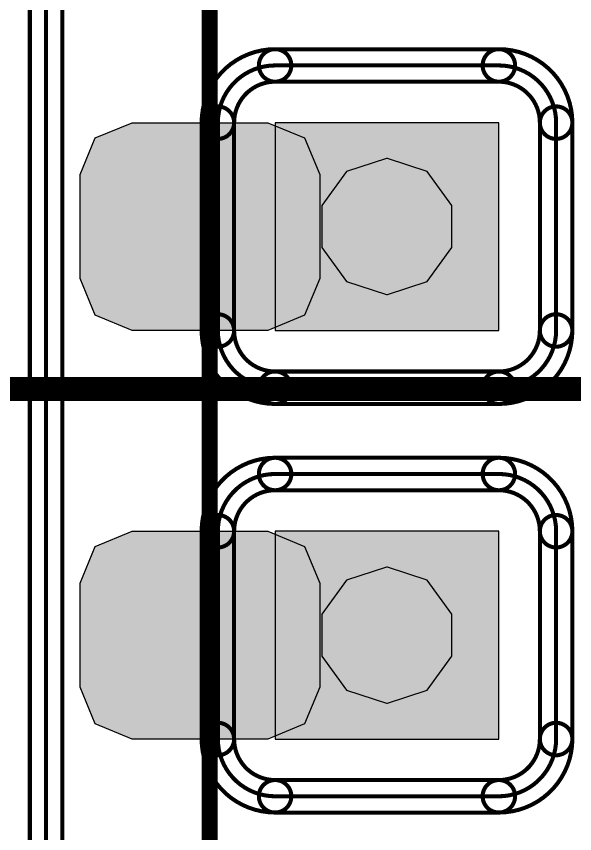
# Model space of a CAD drawing. Header units: millimetres. Extents: x -20.3 to 71.3, y -20.5 to 20.3.
# Drawn here: x 18.89 to 22.38, y -6.21 to -1.1 of the extents above; entities that cross this region are included whole.
import ezdxf

# ---------------------------------------------------------------- set-up
doc = ezdxf.new("R2010")
doc.units = ezdxf.units.MM
for name, color, linetype, true_color in [('Bottom Layer', 7, 'Continuous', 0x0000ff), ('Hole Layer', 7, 'Continuous', 0x222222), ('Top Layer', 7, 'Continuous', 0xff0000), ('Top Silkscreen Layer', 7, 'Continuous', 0xffcc00)]:
    doc.layers.add(name, color=color, linetype=linetype, true_color=true_color)

msp = doc.modelspace()

# ---------------------------------------------------------------- hatches: boundary and pattern name
at = {"layer": 'Bottom Layer'}
for points in [[(20.509, -1.763), (20.509, -3.063), (21.909, -3.063), (21.909, -1.763)], [(20.509, -4.319), (20.509, -5.619), (21.909, -5.619), (21.909, -4.319)]]:
    msp.add_hatch(color=256, dxfattribs=at).paths.add_polyline_path(points)
at = {"layer": 'Hole Layer'}
for points in [[(21.2065, -1.988), (20.9567, -2.0692), (20.8023, -2.2817), (20.8023, -2.5443), (20.9567, -2.7568), (21.2065, -2.838), (21.2116, -2.838), (21.4614, -2.7568), (21.6158, -2.5443), (21.6158, -2.2817), (21.4614, -2.0692), (21.2116, -1.988)], [(21.2065, -4.544), (20.9567, -4.6252), (20.8023, -4.8377), (20.8023, -5.1003), (20.9567, -5.3128), (21.2065, -5.394), (21.2116, -5.394), (21.4614, -5.3128), (21.6158, -5.1003), (21.6158, -4.8377), (21.4614, -4.6252), (21.2116, -4.544)]]:
    msp.add_hatch(color=256, dxfattribs=at).paths.add_polyline_path(points)
at = {"layer": 'Top Layer'}
for points in [[(19.2891, -2.088), (19.3842, -1.8582), (19.614, -1.763), (20.464, -1.763), (20.6939, -1.8582), (20.7891, -2.088), (20.7891, -2.738), (20.6939, -2.9678), (20.464, -3.063), (19.614, -3.063), (19.3842, -2.9678), (19.2891, -2.738)], [(20.509, -1.763), (20.509, -3.063), (21.909, -3.063), (21.909, -1.763)], [(19.2891, -4.644), (19.3842, -4.4142), (19.614, -4.319), (20.464, -4.319), (20.6939, -4.4142), (20.7891, -4.644), (20.7891, -5.294), (20.6939, -5.5238), (20.464, -5.619), (19.614, -5.619), (19.3842, -5.5238), (19.2891, -5.294)], [(20.509, -4.319), (20.509, -5.619), (21.909, -5.619), (21.909, -4.319)]]:
    msp.add_hatch(color=256, dxfattribs=at).paths.add_polyline_path(points)

# ---------------------------------------------------------------- linework, layer by layer
at = {"layer": 'Bottom Layer', "const_width": 0.0254}
for points in [[(19.1778, -17.0389, -1), (18.9746, -17.0389), (18.9746, 16.2449, -1), (19.1778, 16.2449)], [(20.0493, -1.763, -0.414214), (20.509, -1.3033, -1), (20.509, -1.5065, 0.414214), (20.2525, -1.763, -1)], [(20.509, -1.5065, -1), (20.509, -1.3033), (21.909, -1.3033, -1), (21.909, -1.5065)], [(20.509, -1.5065, -1), (20.509, -1.3033), (20.509, -1.3033, -1), (20.509, -1.5065)], [(21.909, -1.3033, -0.414214), (22.3688, -1.763, -1), (22.1656, -1.763, 0.414214), (21.909, -1.5065, -1)], [(21.909, -1.5065, -1), (21.909, -1.3033), (21.909, -1.3033, -1), (21.909, -1.5065)], [(20.1509, -3.063, 0.414214), (20.509, -3.4211), (20.509, -3.4211), (21.909, -3.4211), (21.909, -3.4211, 0.414214), (22.2672, -3.063), (22.2672, -1.763, 0.414214), (21.909, -1.4049), (21.909, -1.4049), (20.509, -1.4049), (20.509, -1.4049, 0.414214), (20.1509, -1.763)], [(20.0493, -1.763, -1), (20.2525, -1.763), (20.2525, -3.063, -1), (20.0493, -3.063)], [(22.3688, -3.063, -1), (22.1656, -3.063), (22.1656, -1.763, -1), (22.3688, -1.763)], [(20.509, -3.5227, -0.414214), (20.0493, -3.063, -1), (20.2525, -3.063, 0.414214), (20.509, -3.3195, -1)], [(22.3688, -3.063, -0.414214), (21.909, -3.5227, -1), (21.909, -3.3195, 0.414214), (22.1656, -3.063, -1)], [(20.509, -3.5227, -1), (20.509, -3.3195), (20.509, -3.3195, -1), (20.509, -3.5227)], [(20.509, -3.5227, -1), (20.509, -3.3195), (21.909, -3.3195, -1), (21.909, -3.5227)], [(21.909, -3.5227, -1), (21.909, -3.3195), (21.909, -3.3195, -1), (21.909, -3.5227)], [(20.0493, -4.319, -0.414214), (20.509, -3.8593, -1), (20.509, -4.0625, 0.414214), (20.2525, -4.319, -1)], [(20.509, -4.0625, -1), (20.509, -3.8593), (21.909, -3.8593, -1), (21.909, -4.0625)], [(20.509, -4.0625, -1), (20.509, -3.8593), (20.509, -3.8593, -1), (20.509, -4.0625)], [(21.909, -3.8593, -0.414214), (22.3688, -4.319, -1), (22.1656, -4.319, 0.414214), (21.909, -4.0625, -1)], [(21.909, -4.0625, -1), (21.909, -3.8593), (21.909, -3.8593, -1), (21.909, -4.0625)], [(20.1509, -5.619, 0.414214), (20.509, -5.9772), (20.509, -5.9772), (21.909, -5.9772), (21.909, -5.9772, 0.414214), (22.2672, -5.619), (22.2672, -4.319, 0.414214), (21.909, -3.9609), (21.909, -3.9609), (20.509, -3.9609), (20.509, -3.9609, 0.414214), (20.1509, -4.319)], [(20.0493, -4.319, -1), (20.2525, -4.319), (20.2525, -5.619, -1), (20.0493, -5.619)], [(22.3688, -5.619, -1), (22.1656, -5.619), (22.1656, -4.319, -1), (22.3688, -4.319)], [(20.509, -6.0788, -0.414214), (20.0493, -5.619, -1), (20.2525, -5.619, 0.414214), (20.509, -5.8756, -1)], [(22.3688, -5.619, -0.414214), (21.909, -6.0788, -1), (21.909, -5.8756, 0.414214), (22.1656, -5.619, -1)], [(20.509, -6.0788, -1), (20.509, -5.8756), (20.509, -5.8756, -1), (20.509, -6.0788)], [(20.509, -6.0788, -1), (20.509, -5.8756), (21.909, -5.8756, -1), (21.909, -6.0788)], [(21.909, -6.0788, -1), (21.909, -5.8756), (21.909, -5.8756, -1), (21.909, -6.0788)]]:
    msp.add_lwpolyline(points, format="xyb", close=True, dxfattribs=at)
msp.add_lwpolyline([(19.0762, -17.0389), (19.0762, 16.2449), (40.3599, 16.2449), (40.3599, -17.0389)], close=True, dxfattribs=at)
at = {"layer": 'Bottom Layer'}
for points in [[(20.509, -1.763), (20.509, -3.063), (21.909, -3.063), (21.909, -1.763)], [(20.509, -4.319), (20.509, -5.619), (21.909, -5.619), (21.909, -4.319)]]:
    msp.add_lwpolyline(points, close=True, dxfattribs=at)
at = {"layer": 'Hole Layer'}
for points in [[(21.2065, -1.988), (20.9567, -2.0692), (20.8023, -2.2817), (20.8023, -2.5443), (20.9567, -2.7568), (21.2065, -2.838), (21.2116, -2.838), (21.4614, -2.7568), (21.6158, -2.5443), (21.6158, -2.2817), (21.4614, -2.0692), (21.2116, -1.988)], [(21.2065, -4.544), (20.9567, -4.6252), (20.8023, -4.8377), (20.8023, -5.1003), (20.9567, -5.3128), (21.2065, -5.394), (21.2116, -5.394), (21.4614, -5.3128), (21.6158, -5.1003), (21.6158, -4.8377), (21.4614, -4.6252), (21.2116, -4.544)]]:
    msp.add_lwpolyline(points, close=True, dxfattribs=at)
at = {"layer": 'Top Layer'}
for points in [[(19.2891, -2.088), (19.3842, -1.8582), (19.614, -1.763), (20.464, -1.763), (20.6939, -1.8582), (20.7891, -2.088), (20.7891, -2.738), (20.6939, -2.9678), (20.464, -3.063), (19.614, -3.063), (19.3842, -2.9678), (19.2891, -2.738)], [(20.509, -1.763), (20.509, -3.063), (21.909, -3.063), (21.909, -1.763)], [(19.2891, -4.644), (19.3842, -4.4142), (19.614, -4.319), (20.464, -4.319), (20.6939, -4.4142), (20.7891, -4.644), (20.7891, -5.294), (20.6939, -5.5238), (20.464, -5.619), (19.614, -5.619), (19.3842, -5.5238), (19.2891, -5.294)], [(20.509, -4.319), (20.509, -5.619), (21.909, -5.619), (21.909, -4.319)]]:
    msp.add_lwpolyline(points, close=True, dxfattribs=at)
at = {"layer": 'Top Layer', "const_width": 0.15}
msp.add_lwpolyline([(17.653, -3.429), (32.8931, -3.429)], dxfattribs=at)
at = {"layer": 'Top Silkscreen Layer', "const_width": 0.1}
msp.add_lwpolyline([(20.099, 14.857), (20.099, -17.143)], dxfattribs=at)
msp.add_lwpolyline([(20.099, 14.857), (20.099, -17.143)], dxfattribs=at)

doc.saveas('drawing.dxf')
